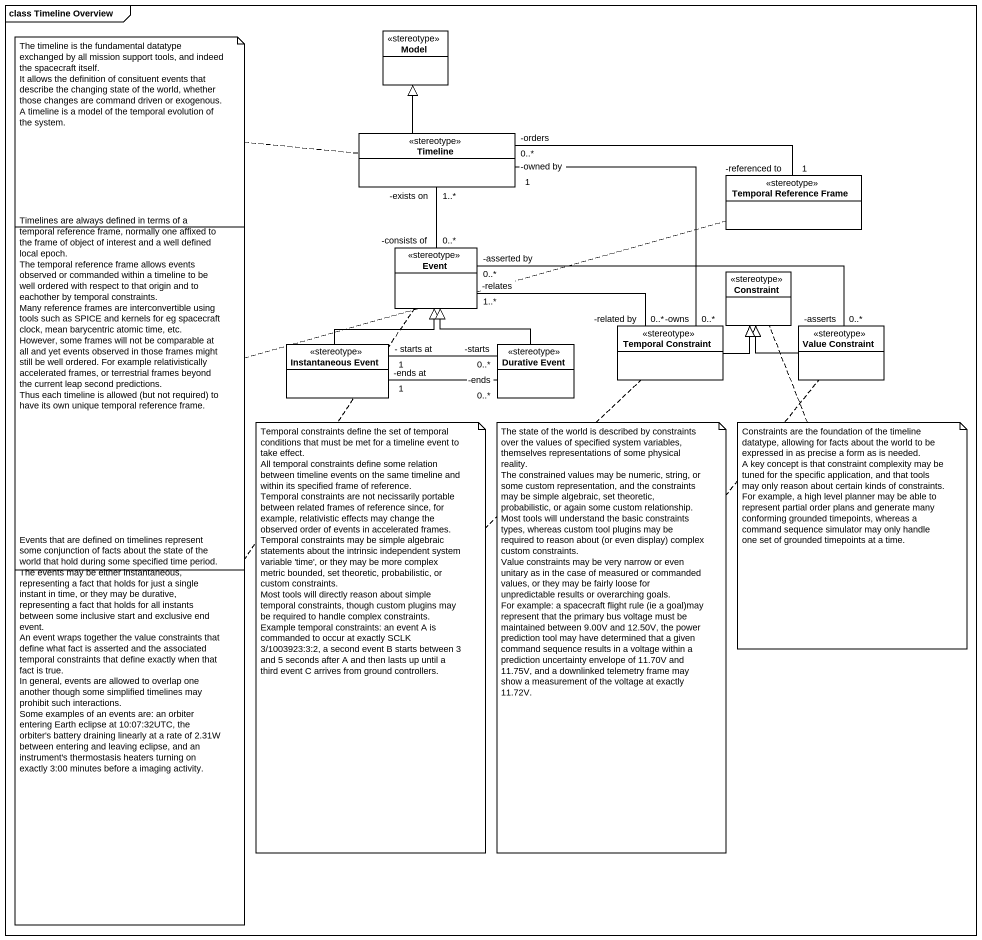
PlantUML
@startuml
mainframe class Timeline Overview
hide circle
hide empty members
class Model <<stereotype>>
class Timeline <<stereotype>>
class "Temporal Reference Frame" as Temporal_Reference_Frame <<stereotype>>
class Event <<stereotype>>
class Constraint <<stereotype>>
class "Temporal Constraint" as Temporal_Constraint <<stereotype>>
class "Value Constraint" as Value_Constraint <<stereotype>>
class "Instantaneous Event" as Instantaneous_Event <<stereotype>>
class "Durative Event" as Durative_Event <<stereotype>>
Timeline -up-|> Model
Timeline "-orders\n0..*" -right- "-referenced to\n1" Temporal_Reference_Frame
Timeline "-owned by\n1" -- "-owns\n0..*" Temporal_Constraint
Event "-consists of\n0..*" -up- "-exists on\n1..*" Timeline
Event "-relates\n1..*" -right- "-related by\n0..*" Temporal_Constraint
Event "-asserted by\n0..*" -right- "-asserts\n0..*" Value_Constraint
Temporal_Constraint -up-|> Constraint
Value_Constraint -up-|> Constraint
Instantaneous_Event -up-|> Event
Durative_Event -up-|> Event
Durative_Event "-starts\n0..*" -left- "- starts at\n1" Instantaneous_Event
Durative_Event "-ends\n0..*" -left- "-ends at\n1" Instantaneous_Event
note left of Timeline
  The timeline is the fundamental datatype exchanged by all mission support tools, and indeed the spacecraft itself.
  It allows the definition of consituent events that describe the changing state of the world, whether those changes are command driven or exogenous.
  A timeline is a model of the temporal evolution of the system.
end note
note left of Temporal_Reference_Frame
  Timelines are always defined in terms of a temporal reference frame, normally one affixed to the frame of object of interest and a well defined local epoch.
  The temporal reference frame allows events observed or commanded within a timeline to be well ordered with respect to that origin and to eachother by temporal constraints.
  Many reference frames are interconvertible using tools such as SPICE and kernels for eg spacecraft clock, mean barycentric atomic time, etc.
  However, some frames will not be comparable at all and yet events observed in those frames might still be well ordered. For example relativistically accelerated frames, or terrestrial frames beyond the current leap second predictions.
  Thus each timeline is allowed (but not required) to have its own unique temporal reference frame.
end note
note bottom of Temporal_Constraint
  Temporal constraints define the set of temporal conditions that must be met for a timeline event to take effect.
  All temporal constraints define some relation between timeline events on the same timeline and within its specified frame of reference.
  Temporal constraints are not necissarily portable between related frames of reference since, for example, relativistic effects may change the observed order of events in accelerated frames.
  Temporal constraints may be simple algebraic statements about the intrinsic independent system variable 'time', or they may be more complex metric bounded, set theoretic, probabilistic, or custom constraints.
  Most tools will directly reason about simple temporal constraints, though custom plugins may be required to handle complex constraints.
  Example temporal constraints: an event A is commanded to occur at exactly SCLK 3/1003923:3:2, a second event B starts between 3 and 5 seconds after A and then lasts up until a third event C arrives from ground controllers.
end note
note bottom of Value_Constraint
  The state of the world is described by constraints over the values of specified system variables, themselves representations of some physical reality.
  The constrained values may be numeric, string, or some custom representation, and the constraints may be simple algebraic, set theoretic, probabilistic, or again some custom relationship.
  Most tools will understand the basic constraints types, whereas custom tool plugins may be required to reason about (or even display) complex custom constraints.
  Value constraints may be very narrow or even unitary as in the case of measured or commanded values, or they may be fairly loose for unpredictable results or overarching goals.
  For example: a spacecraft flight rule (ie a goal)may represent that the primary bus voltage must be maintained between 9.00V and 12.50V, the power prediction tool may have determined that a given command sequence results in a voltage within a prediction uncertainty envelope of 11.70V and 11.75V, and a downlinked telemetry frame may show a measurement of the voltage at exactly 11.72V.
end note
note bottom of Constraint
  Constraints are the foundation of the timeline datatype, allowing for facts about the world to be expressed in as precise a form as is needed.
  A key concept is that constraint complexity may be tuned for the specific application, and that tools may only reason about certain kinds of constraints.
  For example, a high level planner may be able to represent partial order plans and generate many conforming grounded timepoints, whereas a command sequence simulator may only handle one set of grounded timepoints at a time.
end note
note bottom of Event
  Events that are defined on timelines represent some conjunction of facts about the state of the world that hold during some specified time period.
  The events may be either instantaneous, representing a fact that holds for just a single instant in time, or they may be durative, representing a fact that holds for all instants between some inclusive start and exclusive end event.
  An event wraps together the value constraints that define what fact is asserted and the associated temporal constraints that define exactly when that fact is true.
  In general, events are allowed to overlap one another though some simplified timelines may prohibit such interactions.
  Some examples of an events are: an orbiter entering Earth eclipse at 10:07:32UTC, the orbiter's battery draining linearly at a rate of 2.31W between entering and leaving eclipse, and an instrument's thermostasis heaters turning on exactly 3:00 minutes before a imaging activity.
end note
@enduml
